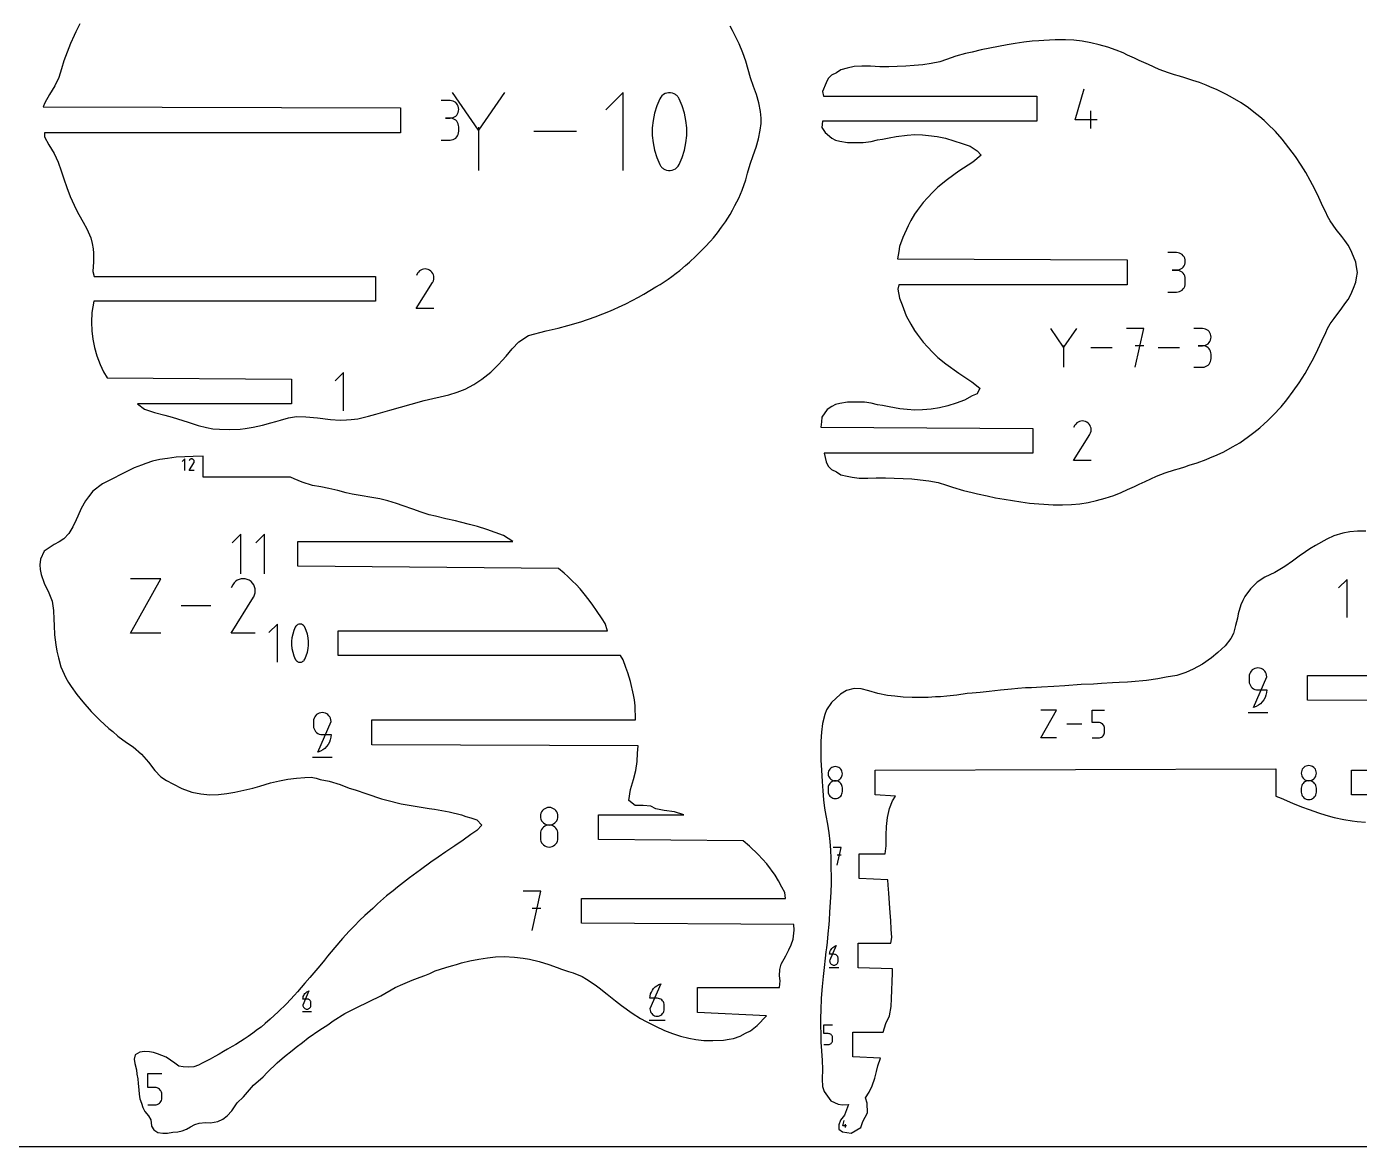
# Model space of a CAD drawing. Extents: x 0 to 590, y 0 to 890.
# Drawn here: x 300.4 to 462, y 0 to 135.8 of the extents above; entities that cross this region are included whole.
import ezdxf

# ---------------------------------------------------------------- set-up
doc = ezdxf.new("R2010")
doc.units = 0
doc.header["$MEASUREMENT"] = 0
for name, color, linetype in [('annotation', 7, 'Continuous'), ('boundary', 7, 'Continuous'), ('frame', 7, 'Continuous')]:
    doc.layers.add(name, color=color, linetype=linetype)

msp = doc.modelspace()

# ---------------------------------------------------------------- linework, layer by layer
at = {"layer": 'annotation', "color": 1}
for p, q in [((429.420208, 123.408028), (429.420208, 125.539823)), ((355.216688, 123.567515), (355.216688, 118.308392)), ((367.08068, 123.033839), (361.913417, 123.033839)), ((426.135277, 97.082089), (426.135277, 94.473792)), ((435.860543, 97.073712), (434.818576, 97.073712)), ((432.019301, 96.817409), (429.456564, 96.817409)), ((440.18147, 96.817409), (437.618732, 96.817409)), ((322.749069, 65.528077), (319.146913, 65.528077)), ((448.500111, 52.605971), (450.900111, 52.605971)), ((428.349047, 51.201218), (426.514323, 51.201218)), ((335.063025, 47.193355), (337.463025, 47.193355)), ((399.164437, 35.287659), (398.688125, 35.287659)), ((362.772128, 28.820366), (361.705026, 28.820366)), ((397.70238, 21.674803), (398.884744, 21.674803)), ((333.855809, 16.367293), (334.954088, 16.367293)), ((375.884595, 15.294996), (377.840712, 15.294996)), ((399.69151, 2.299245), (399.69151, 2.670565))]:
    msp.add_line(p, q, dxfattribs=at)
for points in [[(358.368369, 127.759286), (355.216688, 123.200668), (352.064414, 127.759286)], [(372.724874, 118.308688), (372.724874, 127.75899), (370.623951, 125.657474)], [(430.219104, 124.475129), (427.553909, 124.475129), (428.618302, 128.208028)], [(350.68206, 122.001235), (351.747958, 122.001235), (351.747958, 122.001235), (351.939662, 122.018432), (352.120049, 122.067996), (352.286118, 122.146882), (352.43487, 122.252051), (352.563304, 122.380458), (352.66842, 122.529061), (352.747217, 122.694819), (352.796696, 122.874689), (352.813855, 123.065628), (352.813855, 123.599329), (352.813855, 123.599329), (352.796696, 123.790189), (352.747217, 123.970016), (352.66842, 124.135762), (352.563304, 124.284375), (352.43487, 124.412807), (352.286118, 124.518007), (352.120049, 124.596926), (351.939662, 124.646514), (351.747958, 124.663721), (351.214257, 124.663721), (351.747958, 124.663721), (351.747958, 124.663721), (351.939662, 124.680932), (352.120049, 124.730549), (352.286118, 124.809547), (352.43487, 124.9149), (352.563304, 125.043583), (352.66842, 125.192573), (352.747217, 125.358843), (352.796696, 125.539368), (352.813855, 125.731124), (352.813855, 125.731124), (352.796696, 125.921983), (352.747217, 126.101811), (352.66842, 126.267556), (352.563304, 126.41617), (352.43487, 126.544602), (352.286118, 126.649802), (352.120049, 126.728721), (351.939662, 126.778309), (351.747958, 126.795516), (350.68206, 126.795516)], [(438.759783, 103.57175), (439.825681, 103.57175), (439.825681, 103.57175), (440.017385, 103.588948), (440.197772, 103.638511), (440.363842, 103.717398), (440.512593, 103.822566), (440.641027, 103.950973), (440.746143, 104.099576), (440.82494, 104.265334), (440.874419, 104.445204), (440.891578, 104.636143), (440.891578, 105.169844), (440.891578, 105.169844), (440.874419, 105.360704), (440.82494, 105.540531), (440.746143, 105.706277), (440.641027, 105.85489), (440.512593, 105.983322), (440.363842, 106.088522), (440.197772, 106.167441), (440.017385, 106.217029), (439.825681, 106.234236), (439.29198, 106.234236), (439.825681, 106.234236), (439.825681, 106.234236), (440.017385, 106.251447), (440.197772, 106.301064), (440.363842, 106.380062), (440.512593, 106.485415), (440.641027, 106.614099), (440.746143, 106.763088), (440.82494, 106.929358), (440.874419, 107.109883), (440.891578, 107.301639), (440.891578, 107.301639), (440.874419, 107.492499), (440.82494, 107.672326), (440.746143, 107.838071), (440.641027, 107.986685), (440.512593, 108.115117), (440.363842, 108.220317), (440.197772, 108.299236), (440.017385, 108.348824), (439.825681, 108.366031), (438.759783, 108.366031)], [(349.797489, 101.582376), (347.665694, 101.582376), (349.635542, 104.753578), (349.635542, 104.753578), (349.637897, 104.756492), (349.640155, 104.759431), (349.642332, 104.762419), (349.644441, 104.765482), (349.646499, 104.768644), (349.648519, 104.771929), (349.650517, 104.775363), (349.652508, 104.778971), (349.654506, 104.782777), (349.654506, 104.782777), (349.735841, 104.957409), (349.783355, 105.138431), (349.798213, 105.321751), (349.78158, 105.503281), (349.73462, 105.678929), (349.658497, 105.844605), (349.554376, 105.996219), (349.423422, 106.12968), (349.266798, 106.240898), (349.266798, 106.240898), (349.09168, 106.321077), (348.910381, 106.367859), (348.726953, 106.382297), (348.545451, 106.365445), (348.369927, 106.318355), (348.204434, 106.24208), (348.053026, 106.137673), (347.919756, 106.006187), (347.808676, 105.848674), (347.668704, 105.580168)], [(427.698374, 99.161025), (426.135277, 96.900149), (424.571886, 99.161025)], [(434.818576, 94.473939), (435.860543, 99.160878), (433.776316, 99.160878)], [(441.938631, 94.474086), (442.979422, 94.474086), (442.979422, 94.474086), (443.166611, 94.490878), (443.342749, 94.539274), (443.504907, 94.616303), (443.650155, 94.718994), (443.775564, 94.844376), (443.878203, 94.98948), (443.955145, 95.151333), (444.003458, 95.326966), (444.020213, 95.513408), (444.020213, 96.034538), (444.020213, 96.034538), (444.003458, 96.220902), (443.955145, 96.396494), (443.878203, 96.558335), (443.775564, 96.703448), (443.650155, 96.828855), (443.504907, 96.931577), (443.342749, 97.008637), (443.166611, 97.057057), (442.979422, 97.073859), (442.458292, 97.073859), (442.979422, 97.073859), (442.979422, 97.073859), (443.166611, 97.090665), (443.342749, 97.139113), (443.504907, 97.21625), (443.650155, 97.319121), (443.775564, 97.444774), (443.878203, 97.590254), (443.955145, 97.752607), (444.003458, 97.92888), (444.020213, 98.116119), (444.020213, 98.116119), (444.003458, 98.302484), (443.955145, 98.478075), (443.878203, 98.639917), (443.775564, 98.78503), (443.650155, 98.910436), (443.504907, 99.013159), (443.342749, 99.090219), (443.166611, 99.138639), (442.979422, 99.155441), (441.938631, 99.155441)], [(338.835165, 89.195947), (338.835165, 93.82372), (337.806352, 92.794617)], [(429.478553, 83.152891), (427.346758, 83.152891), (429.316606, 86.324093), (429.316606, 86.324093), (429.318961, 86.327007), (429.321219, 86.329946), (429.323396, 86.332934), (429.325505, 86.335997), (429.327563, 86.339159), (429.329583, 86.342444), (429.331581, 86.345878), (429.333572, 86.349486), (429.33557, 86.353292), (429.33557, 86.353292), (429.416905, 86.527924), (429.464419, 86.708946), (429.479277, 86.892267), (429.462644, 87.073796), (429.415684, 87.249444), (429.339561, 87.41512), (429.23544, 87.566734), (429.104486, 87.700195), (428.947862, 87.811413), (428.947862, 87.811413), (428.772744, 87.891592), (428.591445, 87.938374), (428.408017, 87.952813), (428.226515, 87.93596), (428.050991, 87.88887), (427.885498, 87.812595), (427.73409, 87.708188), (427.60082, 87.576702), (427.48974, 87.419189), (427.349768, 87.150683)], [(319.584817, 81.947394), (319.584817, 83.345744), (319.273946, 83.034785)], [(320.730301, 81.947383), (320.10926, 81.947383), (320.683122, 82.871227), (320.683122, 82.871227), (320.683808, 82.872076), (320.684466, 82.872932), (320.6851, 82.873802), (320.685715, 82.874695), (320.686314, 82.875616), (320.686903, 82.876573), (320.687485, 82.877573), (320.688065, 82.878624), (320.688647, 82.879733), (320.688647, 82.879733), (320.712341, 82.930607), (320.726183, 82.983343), (320.730512, 83.036749), (320.725666, 83.089632), (320.711986, 83.140803), (320.68981, 83.189068), (320.659477, 83.233236), (320.621327, 83.272117), (320.575698, 83.304517), (320.575698, 83.304517), (320.524683, 83.327875), (320.471866, 83.341504), (320.41843, 83.34571), (320.365554, 83.340801), (320.31442, 83.327082), (320.266208, 83.304861), (320.222099, 83.274445), (320.183274, 83.23614), (320.150914, 83.190253), (320.110137, 83.112031)], [(326.393479, 69.428831), (326.393479, 74.228831), (325.326378, 73.161429)], [(329.260581, 69.428831), (329.260581, 74.228831), (328.193479, 73.161429)], [(316.675828, 62.234123), (313.017899, 62.234123), (316.675828, 68.822031), (313.017899, 68.822031)], [(328.145259, 62.234069), (325.219412, 62.234069), (327.922991, 66.586484), (327.922991, 66.586484), (327.926223, 66.590484), (327.929322, 66.594517), (327.932309, 66.598618), (327.935205, 66.602822), (327.938029, 66.607161), (327.940802, 66.611671), (327.943544, 66.616384), (327.946276, 66.621335), (327.949019, 66.626559), (327.949019, 66.626559), (328.060649, 66.866238), (328.125861, 67.114687), (328.146254, 67.366291), (328.123425, 67.615437), (328.058974, 67.856511), (327.954497, 68.083898), (327.811593, 68.291985), (327.63186, 68.475158), (327.416896, 68.627802), (327.416896, 68.627802), (327.17655, 68.737846), (326.927721, 68.802054), (326.67597, 68.82187), (326.426862, 68.798741), (326.185958, 68.73411), (325.958823, 68.629424), (325.751018, 68.486128), (325.568107, 68.305665), (325.415653, 68.089483), (325.223543, 67.720963)], [(460.495221, 64.114849), (460.495221, 68.732569), (459.468642, 67.705701)], [(330.815899, 58.702233), (330.815899, 63.319953), (329.789321, 62.293085)], [(425.255699, 49.523473), (423.392567, 49.523473), (425.255699, 52.878962), (423.392567, 52.878962)], [(429.607039, 49.523473), (430.352166, 49.523473), (430.352166, 49.523473), (430.485901, 49.535498), (430.611856, 49.570163), (430.727905, 49.625359), (430.831926, 49.698974), (430.921796, 49.788897), (430.99539, 49.893016), (431.050587, 50.009221), (431.085262, 50.1354), (431.097292, 50.269441), (431.097292, 50.640637), (431.097292, 50.640637), (431.085269, 50.774613), (431.050611, 50.900618), (430.995437, 51.016571), (430.921865, 51.120391), (430.832013, 51.21), (430.727998, 51.283316), (430.611941, 51.33826), (430.485957, 51.372752), (430.352166, 51.384711), (429.607039, 51.384711), (429.607039, 52.878962), (431.097292, 52.878962)], [(398.688125, 34.099229), (399.164437, 36.241762), (398.211678, 36.241762)], [(361.705026, 26.15788), (362.772128, 30.95788), (360.637624, 30.95788)], [(397.084989, 12.350869), (397.610898, 12.350869), (397.610898, 12.350869), (397.705289, 12.359356), (397.794187, 12.383823), (397.876094, 12.422781), (397.949512, 12.474738), (398.012942, 12.538205), (398.064885, 12.611693), (398.103843, 12.69371), (398.128317, 12.782766), (398.136808, 12.877373), (398.136808, 13.139362), (398.136808, 13.139362), (398.128322, 13.233923), (398.10386, 13.322857), (398.064918, 13.404696), (398.012991, 13.477973), (397.949574, 13.541218), (397.87616, 13.592965), (397.794247, 13.631744), (397.705328, 13.656088), (397.610898, 13.664529), (397.084989, 13.664529), (397.084989, 14.71917), (398.136808, 14.71917)], [(315.123517, 5.019495), (315.968644, 5.019495), (315.968644, 5.019495), (316.120328, 5.033133), (316.263186, 5.072451), (316.39481, 5.135055), (316.512791, 5.21855), (316.614722, 5.320541), (316.698194, 5.438633), (316.760798, 5.570433), (316.800127, 5.713546), (316.813771, 5.865577), (316.813771, 6.286589), (316.813771, 6.286589), (316.800134, 6.438547), (316.760825, 6.581462), (316.698247, 6.712976), (316.6148, 6.83073), (316.512889, 6.932365), (316.394916, 7.01552), (316.263282, 7.077838), (316.120391, 7.116959), (315.968644, 7.130523), (315.123517, 7.130523), (315.123517, 8.825313), (316.813771, 8.825313)], [(399.830663, 2.485115), (399.366435, 2.485115), (399.551832, 3.135318)]]:
    msp.add_lwpolyline(points, dxfattribs=at)
for points in [[(378.006048, 118.351235), (378.231304, 118.310443), (378.457086, 118.309303), (378.678303, 118.34615), (378.889863, 118.419322), (379.086672, 118.527154), (379.263638, 118.667985), (379.41567, 118.84015), (379.537674, 119.041986), (379.537674, 119.041986), (379.901689, 119.894053), (380.1747, 120.770782), (380.356708, 121.665183), (380.447712, 122.570265), (380.447712, 123.479041), (380.356708, 124.384519), (380.1747, 125.27971), (379.901689, 126.157624), (379.537674, 127.011271), (379.537674, 127.011271), (379.491382, 127.097422), (379.4389, 127.179788), (379.380623, 127.257964), (379.316947, 127.331546), (379.248266, 127.400127), (379.174976, 127.463305), (379.097471, 127.520672), (379.016147, 127.571826), (378.931399, 127.61636), (378.931399, 127.61636), (378.710018, 127.700246), (378.483443, 127.742432), (378.256707, 127.744591), (378.034843, 127.708397), (377.822886, 127.635522), (377.62587, 127.527639), (377.448828, 127.386423), (377.296794, 127.213544), (377.174802, 127.010678), (377.174802, 127.010678), (376.812543, 126.158787), (376.540849, 125.28219), (376.359719, 124.387877), (376.269154, 123.482838), (376.269154, 122.574063), (376.359719, 121.668541), (376.540849, 120.773262), (376.812543, 119.895217), (377.174802, 119.041394), (377.174802, 119.041394), (377.220926, 118.955414), (377.27302, 118.873458), (377.330865, 118.795776), (377.394241, 118.722615), (377.46293, 118.654224), (377.53671, 118.590853), (377.615363, 118.532749), (377.69867, 118.480162), (377.786411, 118.433341), (377.786411, 118.433341)], [(333.39645, 58.723023), (333.506517, 58.703091), (333.616842, 58.702534), (333.724935, 58.720538), (333.82831, 58.756292), (333.924477, 58.808983), (334.010949, 58.877797), (334.085236, 58.961923), (334.144851, 59.060546), (334.144851, 59.060546), (334.322721, 59.476894), (334.456123, 59.905291), (334.545058, 60.342324), (334.589525, 60.784576), (334.589525, 61.228633), (334.545058, 61.671079), (334.456123, 62.108498), (334.322721, 62.537474), (334.144851, 62.954594), (334.144851, 62.954594), (334.122231, 62.99669), (334.096587, 63.036937), (334.068111, 63.075136), (334.036997, 63.11109), (334.003437, 63.144601), (333.967625, 63.175472), (333.929754, 63.203504), (333.890017, 63.228499), (333.848606, 63.25026), (333.848606, 63.25026), (333.740432, 63.291249), (333.62972, 63.311862), (333.51893, 63.312917), (333.41052, 63.295232), (333.306951, 63.259623), (333.210683, 63.206908), (333.124174, 63.137905), (333.049886, 63.053431), (332.990277, 62.954304), (332.990277, 62.954304), (332.813265, 62.538043), (332.680507, 62.109709), (332.592001, 61.67272), (332.547748, 61.230489), (332.547748, 60.786432), (332.592001, 60.343965), (332.680507, 59.906503), (332.813265, 59.477462), (332.990277, 59.060257), (332.990277, 59.060257), (333.012814, 59.018244), (333.038269, 58.978198), (333.066534, 58.94024), (333.097502, 58.904491), (333.131065, 58.871073), (333.167116, 58.840108), (333.205549, 58.811717), (333.246255, 58.786021), (333.289128, 58.763143), (333.289128, 58.763143)], [(450.765105, 56.938569), (450.765105, 56.938569), (450.747946, 57.130325), (450.698467, 57.31085), (450.61967, 57.47712), (450.514554, 57.626109), (450.386121, 57.754793), (450.237369, 57.860146), (450.071299, 57.939143), (449.890912, 57.98876), (449.699208, 58.005971), (449.699208, 58.005971), (449.5079, 57.98876), (449.327724, 57.939143), (449.161716, 57.860146), (449.012915, 57.754793), (448.884357, 57.626109), (448.77908, 57.47712), (448.700122, 57.31085), (448.65052, 57.130325), (448.633311, 56.938569), (448.633311, 56.404868), (448.633311, 56.404868), (448.65052, 56.213122), (448.700122, 56.032624), (448.77908, 55.866395), (448.884357, 55.717453), (449.012915, 55.588819), (449.161716, 55.483514), (449.327724, 55.404556), (449.5079, 55.354967), (449.699208, 55.337766), (450.765105, 55.337766), (450.741506, 55.014135), (450.672635, 54.703067), (450.561385, 54.408474), (450.410645, 54.134269), (450.223308, 53.884363), (450.002264, 53.662668), (449.750405, 53.473097), (449.470623, 53.31956), (449.165808, 53.205971), (449.165808, 53.205971)], [(337.32802, 51.525953), (337.32802, 51.525953), (337.31086, 51.717709), (337.261382, 51.898234), (337.182585, 52.064504), (337.077469, 52.213493), (336.949035, 52.342177), (336.800283, 52.44753), (336.634214, 52.526527), (336.453827, 52.576144), (336.262122, 52.593355), (336.262122, 52.593355), (336.070815, 52.576144), (335.890638, 52.526527), (335.724631, 52.44753), (335.575829, 52.342177), (335.447271, 52.213493), (335.341995, 52.064504), (335.263037, 51.898234), (335.213434, 51.717709), (335.196225, 51.525953), (335.196225, 50.992252), (335.196225, 50.992252), (335.213434, 50.800506), (335.263037, 50.620009), (335.341995, 50.453779), (335.447271, 50.304837), (335.575829, 50.176203), (335.724631, 50.070898), (335.890638, 49.99194), (336.070815, 49.942351), (336.262122, 49.92515), (337.32802, 49.92515), (337.30442, 49.601519), (337.23555, 49.290451), (337.124299, 48.995858), (336.973559, 48.721653), (336.786222, 48.471747), (336.565179, 48.250052), (336.31332, 48.060481), (336.033537, 47.906945), (335.728722, 47.793355), (335.728722, 47.793355)], [(399.299551, 45.330729), (399.259601, 45.475633), (399.196003, 45.60919), (399.111198, 45.728942), (399.007627, 45.832431), (398.887731, 45.917201), (398.753953, 45.980794), (398.608734, 46.020751), (398.454515, 46.034617), (398.454515, 46.034617), (398.300297, 46.020751), (398.155078, 45.980794), (398.0213, 45.917201), (397.901404, 45.832431), (397.797833, 45.728942), (397.713028, 45.60919), (397.64943, 45.475633), (397.60948, 45.330729), (397.595621, 45.176935), (397.595621, 45.176935), (397.609488, 45.022419), (397.649458, 44.876953), (397.713082, 44.742974), (397.797913, 44.622919), (397.901504, 44.519226), (398.021408, 44.434334), (398.155176, 44.370678), (398.300361, 44.330697), (398.454515, 44.316828), (398.454515, 44.316828), (398.60867, 44.330697), (398.753855, 44.370678), (398.887623, 44.434334), (399.007527, 44.519226), (399.111118, 44.622919), (399.195949, 44.742974), (399.259573, 44.876953), (399.299543, 45.022419), (399.31341, 45.176935), (399.31341, 45.176935)], [(456.766365, 45.414896), (456.723672, 45.569753), (456.655705, 45.712484), (456.565074, 45.840462), (456.454389, 45.951061), (456.326258, 46.041654), (456.18329, 46.109614), (456.028096, 46.152317), (455.863284, 46.167135), (455.863284, 46.167135), (455.698471, 46.152317), (455.543277, 46.109614), (455.40031, 46.041654), (455.272179, 45.951061), (455.161493, 45.840462), (455.070862, 45.712484), (455.002895, 45.569753), (454.960202, 45.414896), (454.945391, 45.250538), (454.945391, 45.250538), (454.96021, 45.085408), (455.002925, 44.929949), (455.07092, 44.786767), (455.161578, 44.658465), (455.272285, 44.54765), (455.400425, 44.456926), (455.543382, 44.388897), (455.69854, 44.34617), (455.863284, 44.331349), (455.863284, 44.331349), (456.028027, 44.34617), (456.183186, 44.388897), (456.326142, 44.456926), (456.454282, 44.54765), (456.564989, 44.658465), (456.655648, 44.786767), (456.723642, 44.929949), (456.766357, 45.085408), (456.781177, 45.250538), (456.781177, 45.250538)], [(397.609488, 42.874661), (397.649458, 42.729417), (397.713082, 42.595761), (397.797913, 42.476089), (397.901504, 42.372799), (398.021408, 42.288288), (398.155176, 42.224955), (398.300361, 42.185197), (398.454515, 42.171412), (398.454515, 42.171412), (398.60867, 42.185197), (398.753855, 42.224955), (398.887623, 42.288288), (399.007527, 42.372799), (399.111118, 42.476089), (399.195949, 42.595761), (399.259573, 42.729417), (399.299543, 42.874661), (399.31341, 43.029093), (399.31341, 43.456964), (399.31341, 43.456964), (399.299551, 43.611471), (399.259601, 43.756915), (399.196003, 43.890862), (399.111198, 44.010879), (399.007627, 44.114531), (398.887731, 44.199386), (398.753953, 44.263009), (398.608734, 44.302968), (398.454515, 44.316828), (398.454515, 44.316828), (398.300297, 44.30296), (398.155078, 44.262981), (398.0213, 44.199332), (397.901404, 44.114451), (397.797833, 44.010779), (397.713028, 43.890754), (397.64943, 43.756817), (397.60948, 43.611407), (397.595621, 43.456964), (397.595621, 43.029093), (397.595621, 43.029093)], [(454.96021, 42.790117), (455.002925, 42.634896), (455.07092, 42.492059), (455.161578, 42.364166), (455.272285, 42.253781), (455.400425, 42.163466), (455.543382, 42.095782), (455.69854, 42.053293), (455.863284, 42.038561), (455.863284, 42.038561), (456.028027, 42.053293), (456.183186, 42.095782), (456.326142, 42.163466), (456.454282, 42.253781), (456.564989, 42.364166), (456.655648, 42.492059), (456.723642, 42.634896), (456.766357, 42.790117), (456.781177, 42.955157), (456.781177, 43.412419), (456.781177, 43.412419), (456.766365, 43.57754), (456.723672, 43.732974), (456.655705, 43.876123), (456.565074, 44.004383), (456.454389, 44.115155), (456.326258, 44.205839), (456.18329, 44.273833), (456.028096, 44.316536), (455.863284, 44.331349), (455.863284, 44.331349), (455.698471, 44.316528), (455.543277, 44.273803), (455.40031, 44.205781), (455.272179, 44.11507), (455.161493, 44.004276), (455.070862, 43.876007), (455.002895, 43.73287), (454.960202, 43.577471), (454.945391, 43.412419), (454.945391, 42.955157), (454.945391, 42.955157)], [(364.815307, 40.213421), (364.76573, 40.393249), (364.686804, 40.558994), (364.581559, 40.707608), (364.453026, 40.83604), (364.304235, 40.94124), (364.138215, 41.020159), (363.957996, 41.069747), (363.766609, 41.086954), (363.766609, 41.086954), (363.575222, 41.069747), (363.395004, 41.020159), (363.228984, 40.94124), (363.080192, 40.83604), (362.951659, 40.707608), (362.846415, 40.558994), (362.767489, 40.393249), (362.717911, 40.213421), (362.700712, 40.022562), (362.700712, 40.022562), (362.717921, 39.830806), (362.767523, 39.650281), (362.846482, 39.484011), (362.951758, 39.335021), (363.080316, 39.206338), (363.229117, 39.100985), (363.395125, 39.021987), (363.575301, 38.97237), (363.766609, 38.955159), (363.766609, 38.955159), (363.957917, 38.97237), (364.138093, 39.021987), (364.304101, 39.100985), (364.452902, 39.206338), (364.58146, 39.335021), (364.686737, 39.484011), (364.765695, 39.650281), (364.815297, 39.830806), (364.832507, 40.022562), (364.832507, 40.022562)], [(362.717921, 37.165413), (362.767523, 36.985164), (362.846482, 36.819295), (362.951758, 36.670781), (363.080316, 36.542597), (363.229117, 36.437718), (363.395125, 36.359121), (363.575301, 36.309781), (363.766609, 36.292673), (363.766609, 36.292673), (363.957917, 36.309781), (364.138093, 36.359121), (364.304101, 36.437718), (364.452902, 36.542597), (364.58146, 36.670781), (364.686737, 36.819295), (364.765695, 36.985164), (364.815297, 37.165413), (364.832507, 37.357066), (364.832507, 37.888058), (364.832507, 37.888058), (364.815307, 38.079803), (364.76573, 38.260301), (364.686804, 38.426531), (364.581559, 38.575472), (364.453026, 38.704106), (364.304235, 38.809412), (364.138215, 38.888369), (363.957996, 38.937958), (363.766609, 38.955159), (363.766609, 38.955159), (363.575222, 38.937948), (363.395004, 38.888334), (363.228984, 38.809345), (363.080192, 38.704007), (362.951659, 38.575349), (362.846415, 38.426397), (362.767489, 38.260179), (362.717911, 38.079724), (362.700712, 37.888058), (362.700712, 37.357066), (362.700712, 37.357066)], [(397.768149, 22.496103), (397.768149, 22.496103), (397.776627, 22.401639), (397.801064, 22.312717), (397.839963, 22.230823), (397.891827, 22.157447), (397.955162, 22.094075), (398.028469, 22.042196), (398.110253, 22.003298), (398.199017, 21.978868), (398.293265, 21.970394), (398.293265, 21.970394), (398.387708, 21.978868), (398.476576, 22.003298), (398.558391, 22.042196), (398.631674, 22.094075), (398.694947, 22.157447), (398.746732, 22.230823), (398.785552, 22.312717), (398.809928, 22.401639), (398.818381, 22.496103), (398.818381, 22.757697), (398.818381, 22.757697), (398.809928, 22.852115), (398.785552, 22.940915), (398.746732, 23.022631), (398.694947, 23.095797), (398.631674, 23.158947), (398.558391, 23.210615), (398.476576, 23.249336), (398.387708, 23.273644), (398.293265, 23.282072), (397.768149, 23.282072), (397.779776, 23.441909), (397.813714, 23.59548), (397.868545, 23.740883), (397.942853, 23.876213), (398.035219, 23.999565), (398.144228, 24.109036), (398.268461, 24.202722), (398.406503, 24.278719), (398.556935, 24.335122), (398.556935, 24.335122)], [(375.993405, 16.653765), (375.993405, 16.653765), (376.007431, 16.497483), (376.04786, 16.350369), (376.112214, 16.214883), (376.19802, 16.093489), (376.302801, 15.988646), (376.424081, 15.902817), (376.559385, 15.838463), (376.706238, 15.798045), (376.862163, 15.784025), (376.862163, 15.784025), (377.018411, 15.798045), (377.165435, 15.838463), (377.30079, 15.902817), (377.42203, 15.988646), (377.52671, 16.093489), (377.612384, 16.214883), (377.676608, 16.350369), (377.716935, 16.497483), (377.730921, 16.653765), (377.730921, 17.086549), (377.730921, 17.086549), (377.716935, 17.242755), (377.676608, 17.389667), (377.612384, 17.524858), (377.52671, 17.645905), (377.42203, 17.750381), (377.30079, 17.835862), (377.165435, 17.899922), (377.018411, 17.940137), (376.862163, 17.954081), (375.993405, 17.954081), (376.012642, 18.218516), (376.068789, 18.472587), (376.159502, 18.713143), (376.282437, 18.937034), (376.435249, 19.14111), (376.615594, 19.32222), (376.821127, 19.477215), (377.049505, 19.602944), (377.298382, 19.696258), (377.298382, 19.696258)], [(333.916901, 17.130186), (333.916901, 17.130186), (333.924776, 17.04244), (333.947475, 16.959841), (333.983608, 16.883772), (334.031784, 16.815613), (334.090614, 16.756749), (334.158708, 16.708559), (334.234676, 16.672427), (334.317128, 16.649734), (334.404673, 16.641863), (334.404673, 16.641863), (334.4924, 16.649734), (334.574948, 16.672427), (334.650944, 16.708559), (334.719016, 16.756749), (334.777789, 16.815613), (334.825892, 16.883772), (334.861951, 16.959841), (334.884593, 17.04244), (334.892445, 17.130186), (334.892445, 17.373176), (334.892445, 17.373176), (334.884593, 17.46088), (334.861951, 17.543364), (334.825892, 17.619269), (334.777789, 17.687232), (334.719016, 17.745891), (334.650944, 17.793885), (334.574948, 17.829852), (334.4924, 17.852431), (334.404673, 17.86026), (333.916901, 17.86026), (333.927702, 18.00873), (333.959226, 18.15138), (334.010158, 18.286442), (334.079181, 18.412148), (334.164978, 18.526728), (334.266235, 18.628414), (334.381633, 18.715437), (334.509858, 18.786029), (334.649592, 18.838421), (334.649592, 18.838421)]]:
    msp.add_lwpolyline(points, close=True, dxfattribs=at)
at = {"layer": 'boundary', "color": 5}
for points in [[(306.888038, 136.078985), (306.400039, 135.146846), (306.165077, 134.672777), (305.739209, 133.733321), (305.319001, 132.67789), (304.950662, 131.602441), (304.648815, 130.62895), (304.313609, 129.608307), (303.825099, 128.562362), (303.19359, 127.515867), (302.64049, 126.523366), (302.445496, 126.051085), (345.74856, 125.901085), (345.74856, 122.901085), (302.595473, 122.901085), (302.599065, 122.382071), (303.126673, 121.439369), (303.744478, 120.386462), (304.254912, 119.331959), (304.611393, 118.291135), (304.916044, 117.312753), (305.276794, 116.245746), (305.69363, 115.182396), (306.165077, 114.129344), (306.400039, 113.655269), (306.743685, 112.985587), (307.269977, 112.043156), (307.723587, 111.240146), (308.207541, 110.141498), (308.37237, 109.478007), (308.479376, 108.828855), (308.519247, 108.302338), (308.51591, 107.248919), (308.456397, 106.078981), (308.603488, 105.482414), (342.732193, 105.482415), (342.732193, 102.482415), (308.55777, 102.482415), (308.330091, 101.105027), (308.294594, 99.932146), (308.331233, 98.89087), (308.444033, 97.872146), (308.638259, 96.856718), (308.920045, 95.848098), (309.320116, 94.78947), (309.746573, 93.904024), (310.201754, 93.159833), (332.536477, 93.009833), (332.536477, 90.009833), (313.857005, 90.009833), (314.723977, 89.387792), (315.320548, 89.156565), (315.922397, 88.983515), (317.162417, 88.6707), (318.052428, 88.421), (319.992035, 87.797465), (321.206473, 87.411898), (322.235962, 87.143674), (322.988201, 87.006578), (323.807665, 86.941533), (325.068268, 86.89432), (326.296556, 86.971498), (326.935118, 87.044425), (327.871394, 87.182194), (329.02872, 87.438041), (330.035753, 87.702193), (330.622623, 87.874758), (331.203733, 88.033989), (332.176597, 88.313645), (333.156597, 88.472857), (334.252217, 88.453614), (335.674016, 88.309044), (337.257181, 88.122138), (338.441175, 88.054833), (339.18292, 88.072139), (339.773975, 88.10942), (340.573798, 88.218981), (341.862888, 88.521574), (342.745407, 88.762765), (343.867663, 89.08232), (344.467875, 89.268068), (347.022203, 89.996112), (348.597918, 90.410907), (349.686481, 90.685197), (350.540373, 90.882024), (351.587667, 91.134857), (352.609591, 91.44522), (353.566896, 91.822547), (354.619709, 92.350122), (355.618519, 93.000166), (356.683103, 93.855941), (357.64357, 94.787365), (358.072394, 95.27079), (358.557077, 95.824218), (359.302476, 96.691779), (360.087017, 97.546223), (361.274471, 98.291564), (363.411615, 98.874828), (364.851956, 99.20614), (366.050217, 99.517101), (367.606184, 99.983977), (369.365058, 100.587823), (371.201117, 101.316639), (372.601062, 101.949345), (373.065128, 102.167377), (374.594472, 102.963002), (375.251349, 103.319064), (376.719922, 104.192407), (377.232728, 104.513427), (378.185879, 105.148739), (378.652085, 105.479504), (379.169259, 105.867308), (379.609277, 106.209342), (380.297576, 106.779579), (380.770555, 107.183119), (381.551493, 107.913131), (382.162749, 108.536562), (382.697656, 109.066081), (383.312019, 109.745914), (383.697142, 110.163853), (384.167392, 110.745169), (384.679516, 111.433319), (385.158852, 112.110583), (385.697042, 112.994382), (385.981297, 113.501534), (386.295817, 114.064343), (386.743702, 114.974476), (387.154857, 115.941864), (387.598414, 117.197433), (387.826943, 117.99643), (388.133222, 119.07924), (388.495781, 120.135162), (388.871357, 121.145741), (389.167313, 122.16833), (389.369818, 123.203428), (389.468949, 124.01314), (389.476384, 124.680161), (389.38683, 125.471012), (389.195685, 126.508322), (388.911207, 127.525024), (388.554583, 128.501363), (388.196885, 129.535507), (387.896916, 130.561607), (387.611874, 131.555552), (387.26494, 132.581985), (386.812636, 133.684477), (386.296071, 134.737296), (385.98149, 135.300222), (385.697053, 135.807729)], [(462.772782, 74.58897), (461.751099, 74.600177), (460.830069, 74.514452), (459.989621, 74.349496), (458.903632, 74.00144), (458.029297, 73.619687), (456.658293, 72.855975), (455.996076, 72.437366), (455.455582, 72.075277), (454.708941, 71.554096), (453.904026, 70.965602), (452.95504, 70.316232), (451.72515, 69.586744), (450.536092, 69.003058), (449.602584, 68.412796), (448.792413, 67.608643), (448.123839, 66.657658), (447.845578, 66.16431), (447.62471, 65.657455), (447.292148, 64.563613), (447.214494, 64.058384), (446.981849, 63.145675), (446.734921, 62.179365), (446.402509, 61.593665), (445.705243, 60.698305), (444.83414, 59.868143), (444.057047, 59.219486), (442.979512, 58.463257), (441.834607, 57.848043), (440.968598, 57.459816), (439.872196, 57.071386), (438.590321, 56.867068), (437.549517, 56.680218), (436.190422, 56.494042), (434.378253, 56.318947), (433.869271, 56.291483), (432.882344, 56.231093), (432.067834, 56.180554), (430.748992, 56.125425), (429.769431, 56.045581), (428.273604, 55.979983), (426.292655, 55.82475), (424.962779, 55.753195), (423.440115, 55.685693), (422.237597, 55.609552), (421.535133, 55.581606), (420.60464, 55.500292), (419.837456, 55.444007), (418.482464, 55.30026), (417.105482, 55.163898), (416.025076, 55.039024), (415.066384, 54.952626), (414.45841, 54.893577), (413.204751, 54.709447), (411.987251, 54.564349), (411.201932, 54.520892), (410.615864, 54.501759), (409.728697, 54.418925), (408.42202, 54.417677), (407.794219, 54.406484), (406.688761, 54.457268), (405.68733, 54.57103), (404.772598, 54.655372), (403.616759, 54.895367), (402.507756, 55.238227), (401.579371, 55.481759), (400.749735, 55.497712), (399.827925, 55.255877), (399.084128, 54.826725), (397.985942, 53.817), (397.382395, 52.914068), (397.18492, 52.369294), (396.90945, 51.257097), (396.778558, 50.217826), (396.722392, 49.145439), (396.704883, 47.99285), (396.719503, 46.837465), (396.770193, 45.612471), (396.867027, 44.223264), (396.951441, 43.089712), (397.037447, 42.031377), (397.145148, 41.013773), (397.297885, 40.116559), (397.494001, 39.047385), (397.674511, 38.023979), (397.789922, 36.972367), (397.869819, 35.930147), (397.923643, 34.935612), (397.930054, 33.614403), (397.950248, 32.884785), (397.938158, 31.891058), (397.905242, 30.832035), (397.842496, 29.590454), (397.764542, 28.378274), (397.697625, 27.419931), (397.660125, 26.887744), (397.560944, 25.771194), (397.461268, 24.745145), (397.383961, 24.08085), (397.323959, 23.567164), (397.229775, 22.802566), (397.097784, 21.690049), (396.968553, 20.585867), (396.849006, 19.37208), (396.759366, 17.961454), (396.686259, 16.50848), (396.666126, 15.569734), (396.680959, 14.667781), (396.695061, 13.607981), (396.723421, 12.613692), (396.797308, 11.581053), (396.858499, 10.421589), (396.886709, 9.33858), (396.860151, 8.158477), (396.923992, 7.243523), (397.12418, 6.638506), (397.898236, 5.528785), (398.807178, 5.096965), (399.346961, 5.041706), (400.052965, 5.076875), (399.581139, 3.769018), (399.083199, 3.155031), (398.904286, 2.597535), (398.869714, 2.078823), (399.325826, 1.762253), (400.379052, 1.5875), (401.573775, 2.282267), (401.781853, 3.017282), (402.356124, 4.047606), (402.340939, 5.22808), (402.105445, 5.874048), (402.576089, 6.554616), (402.909556, 7.33111), (403.233738, 8.281415), (403.433386, 9.081948), (403.612251, 9.764988), (403.928082, 10.68502), (400.571571, 10.83502), (400.571571, 13.83502), (404.272078, 13.83502), (404.584862, 14.881413), (405.036951, 15.819656), (405.216304, 16.95806), (405.27158, 17.92914), (405.329422, 18.934023), (405.36308, 19.969164), (405.394446, 20.990207), (405.403121, 21.502758), (401.249472, 21.652758), (401.249472, 24.652758), (405.178797, 24.652758), (405.306726, 25.320238), (405.236881, 26.346928), (405.17269, 27.369123), (405.117198, 28.319585), (405.034551, 29.465941), (404.934815, 30.691233), (404.875004, 31.662707), (404.837029, 32.320496), (401.366559, 32.470496), (401.366559, 35.470496), (404.504391, 35.470496), (404.640283, 36.423417), (404.64229, 37.715252), (404.683262, 38.773414), (404.785014, 39.887395), (405.03418, 40.975041), (405.399677, 41.899649), (405.752995, 42.45544), (403.289767, 42.60544), (403.289767, 45.60544), (451.852443, 45.75544), (451.852443, 42.45544), (452.502792, 42.199889), (453.906342, 41.605971), (454.968935, 41.15398), (455.922681, 40.825768), (457.032912, 40.430332), (457.910024, 40.133986), (458.954716, 39.87672), (460.126797, 39.633758), (461.117308, 39.472487), (461.736156, 39.401324), (462.736399, 39.317086)], [(487.841716, 53.93124), (455.700111, 54.105971), (455.700111, 57.105971), (489.149149, 57.105971)], [(480.183018, 42.60544), (461.030676, 42.60544), (461.030676, 45.60544), (482.363709, 45.60544)]]:
    msp.add_lwpolyline(points, dxfattribs=at)
for points in [[(397.602031, 129.488095), (397.355956, 128.939297), (396.895418, 127.89833), (397.007993, 127.308028), (422.887109, 127.308028), (422.887109, 124.308028), (396.916959, 124.308028), (396.841471, 123.515086), (397.240657, 122.903314), (398.05056, 122.252822), (398.502676, 121.98719), (398.996096, 121.861776), (399.923462, 121.710149), (400.568248, 121.73012), (401.823266, 121.703092), (402.795266, 121.840176), (403.565385, 122.037345), (404.171885, 122.101719), (404.970478, 122.293677), (405.849763, 122.42993), (407.165379, 122.610739), (408.10979, 122.671117), (409.046253, 122.631017), (409.752055, 122.556627), (410.808545, 122.432377), (411.813593, 122.224843), (412.821867, 121.912392), (413.827478, 121.609072), (414.801179, 121.264281), (415.651292, 120.693393), (416.129749, 120.187142), (415.127611, 119.344032), (413.430583, 118.219312), (412.069121, 117.24208), (410.908627, 116.284199), (410.298805, 115.698004), (409.628119, 114.997996), (409.117265, 114.441162), (408.396272, 113.473886), (408.08, 113.026474), (407.610415, 112.247303), (407.281863, 111.626822), (406.637757, 110.174619), (406.254704, 109.107088), (406.142231, 108.508252), (406.004775, 107.6216), (433.826283, 107.4716), (433.826283, 104.4716), (406.154774, 104.4716), (406.040945, 103.925021), (406.254704, 102.836074), (406.551362, 102.03132), (407.059266, 100.704819), (407.610415, 99.695868), (408.079953, 98.916774), (408.396113, 98.469515), (409.117266, 97.502015), (409.628124, 96.945181), (410.298805, 96.245168), (410.908626, 95.658962), (411.865986, 94.862295), (413.430583, 93.723851), (415.000788, 92.679959), (415.993354, 91.930818), (415.651675, 91.250016), (415.053084, 90.977568), (414.141569, 90.45159), (413.125865, 90.123631), (412.091201, 89.780535), (411.099659, 89.540549), (410.064388, 89.397318), (409.046253, 89.31215), (408.109791, 89.272058), (407.166311, 89.332302), (406.27685, 89.436083), (404.971768, 89.64925), (404.172518, 89.841313), (403.566101, 89.905682), (402.795266, 90.102999), (401.991657, 90.24705), (400.917546, 90.246958), (399.923462, 90.233018), (398.996096, 90.081399), (398.502676, 89.95598), (398.05056, 89.690349), (397.4684, 89.346469), (396.841471, 88.428085), (396.770944, 87.823436), (396.706366, 87.20293), (422.413257, 87.05293), (422.413257, 84.05293), (397.108215, 84.05293), (397.356413, 83.003088), (397.602063, 82.455047), (398.006931, 82.057635), (398.592962, 81.786097), (399.124635, 81.433216), (399.894068, 81.235249), (400.506554, 81.115243), (401.367499, 81.019677), (402.384692, 81.022673), (403.432952, 81.052451), (404.564049, 81.057213), (405.606574, 81.032801), (406.669594, 80.990717), (407.719506, 80.920825), (408.746363, 80.825793), (409.787022, 80.699337), (410.936479, 80.483001), (411.944609, 80.161381), (412.659619, 79.915559), (413.993625, 79.498968), (415.036411, 79.265626), (415.682686, 79.12536), (416.851159, 78.855378), (417.896842, 78.644515), (418.928896, 78.464369), (419.942575, 78.303446), (420.967974, 78.131813), (422.009907, 77.991959), (423.130359, 77.896639), (423.733278, 77.856814), (424.85837, 77.796672), (426.016893, 77.775177), (427.074555, 77.805306), (428.086739, 77.902269), (429.105989, 78.076884), (430.137902, 78.314809), (431.176142, 78.577459), (432.233808, 78.92291), (433.127652, 79.28761), (433.888582, 79.632358), (434.750617, 80.005975), (435.311285, 80.27758), (436.004864, 80.61111), (437.405398, 81.255015), (438.447201, 81.654967), (439.573639, 82.01123), (440.175726, 82.203695), (440.82128, 82.402583), (441.362732, 82.572574), (442.31361, 82.873598), (443.408132, 83.285687), (443.879226, 83.488896), (444.749773, 83.850064), (445.546356, 84.216678), (446.623985, 84.799682), (447.485137, 85.307356), (448.560162, 86.048741), (449.201969, 86.555), (449.909932, 87.104143), (450.459186, 87.584397), (450.850059, 87.949577), (451.544106, 88.632435), (452.492137, 89.657612), (453.201629, 90.518468), (453.98363, 91.54232), (454.707938, 92.574593), (455.416124, 93.688368), (455.91976, 94.577892), (456.452727, 95.59412), (456.946102, 96.615315), (457.427943, 97.655481), (457.914453, 98.684283), (458.139663, 99.144513), (458.469937, 99.711214), (458.931743, 100.379108), (459.871036, 101.619059), (460.214397, 102.133622), (460.622118, 102.682588), (460.956568, 103.286061), (461.301397, 104.05427), (461.546672, 104.758675), (461.645267, 105.299271), (461.753409, 105.946615), (461.645267, 106.643979), (461.546678, 107.184469), (461.301396, 107.888899), (460.956568, 108.657106), (460.622118, 109.260583), (460.214727, 109.809078), (459.870692, 110.32461), (459.196625, 111.163669), (458.469935, 112.231947), (458.139663, 112.798642), (457.91445, 113.258878), (457.565835, 113.957166), (457.071491, 115.031761), (456.593229, 116.047578), (456.046789, 117.116724), (455.516068, 118.081215), (454.948938, 118.977773), (454.245814, 120.03032), (453.461733, 121.081731), (452.620236, 122.132308), (451.813219, 123.023929), (450.85006, 123.993577), (450.45918, 124.358761), (449.909932, 124.839022), (449.201972, 125.388158), (448.560158, 125.894426), (447.65531, 126.527369), (446.623985, 127.143465), (445.880002, 127.547908), (444.749773, 128.093093), (443.879237, 128.45426), (443.408124, 128.657478), (442.599768, 128.969255), (441.788563, 129.242466), (440.821279, 129.540578), (440.175729, 129.739469), (439.573635, 129.931933), (438.866174, 130.156493), (437.738256, 130.558693), (436.439424, 131.148984), (435.311274, 131.665591), (434.750671, 131.937171), (433.888807, 132.310703), (433.351482, 132.563902), (432.508828, 132.918372), (431.4849, 133.27631), (430.431019, 133.558105), (429.418029, 133.796605), (428.399708, 133.993717), (427.39184, 134.11258), (426.353979, 134.160094), (425.09399, 134.152027), (423.73328, 134.086345), (423.130355, 134.046518), (422.336553, 133.989622), (421.300132, 133.865548), (420.280668, 133.697126), (419.281954, 133.532), (418.230387, 133.354615), (417.195536, 133.158111), (416.131922, 132.928198), (415.03641, 132.677537), (414.225577, 132.503534), (413.088383, 132.183118), (411.94461, 131.781789), (411.127022, 131.510549), (410.069653, 131.272888), (409.059158, 131.137005), (408.037198, 131.033953), (407.005517, 130.957318), (405.968736, 130.909832), (404.935581, 130.886576), (403.86844, 130.896444), (402.734751, 130.946999), (401.690439, 130.959868), (400.761458, 130.909842), (399.894067, 130.707911), (399.124952, 130.510053), (398.592609, 130.156812), (398.006416, 129.885059)], [(315.838054, 1.997281), (316.341499, 1.692665), (316.951389, 1.5875), (317.518135, 1.616488), (318.144842, 1.705408), (318.769433, 1.778113), (319.286463, 1.897449), (319.797885, 2.086024), (320.302478, 2.367109), (320.831465, 2.650353), (321.336309, 2.823348), (322.105712, 2.875847), (322.710099, 2.864537), (323.617268, 3.028549), (324.191688, 3.304896), (324.724927, 3.700958), (325.288506, 4.289074), (325.612066, 4.781403), (325.942869, 5.272404), (326.728798, 6.023298), (327.938414, 7.419747), (329.100235, 8.422404), (329.580305, 8.965394), (330.779978, 10.138084), (331.696405, 10.890225), (332.631438, 11.635037), (333.113252, 12.015837), (333.872668, 12.588093), (334.532624, 13.14794), (335.975167, 14.141358), (336.945594, 14.733617), (337.580399, 15.215058), (338.989581, 16.090142), (340.449701, 16.833463), (343.369759, 18.256246), (345.110207, 19.240142), (346.037142, 19.653724), (347.145995, 20.140174), (348.119984, 20.523279), (348.685029, 20.728257), (349.298583, 20.965721), (349.944759, 21.260926), (351.247425, 21.675326), (351.930576, 21.876336), (352.532094, 22.058431), (353.135246, 22.253284), (354.166879, 22.491313), (355.236321, 22.709481), (356.298337, 22.872368), (357.274799, 22.96281), (358.308162, 23.009797), (359.563146, 22.951109), (360.625787, 22.8304), (361.390017, 22.677194), (362.565636, 22.393082), (363.746368, 22.035778), (364.723048, 21.680261), (365.254283, 21.486314), (366.119458, 21.20764), (366.68292, 21.041881), (367.759434, 20.597798), (368.295249, 20.284502), (369.354831, 19.577794), (369.817453, 19.230459), (370.801575, 18.444413), (371.794073, 17.625522), (372.531501, 17.076569), (373.835697, 16.145732), (374.853704, 15.503864), (375.531485, 15.14431), (376.657038, 14.567153), (377.760477, 14.063517), (378.724913, 13.681788), (379.700323, 13.376143), (380.712683, 13.125686), (381.565284, 12.939386), (382.513729, 12.843187), (383.617913, 12.838898), (384.902657, 12.892987), (385.599886, 13.00151), (386.105398, 13.090134), (386.926014, 13.368477), (387.591792, 13.704758), (388.193547, 14.013748), (388.973496, 14.634489), (390.117439, 15.817008), (381.752945, 16.240142), (381.752945, 19.240142), (391.686895, 19.240142), (391.758552, 20.080557), (391.696817, 20.683899), (391.736051, 21.454671), (391.910754, 22.072966), (392.458348, 23.108576), (392.831587, 23.811297), (393.10892, 24.445993), (393.342691, 25.107988), (393.491126, 26.219914), (393.438098, 26.90788), (367.705628, 27.05788), (367.705628, 30.05788), (392.431031, 30.05788), (392.326377, 30.768568), (391.989348, 31.44057), (391.588711, 32.186552), (391.150967, 32.866991), (390.142363, 34.252395), (389.127239, 35.387435), (388.058862, 36.406985), (387.287096, 37.042824), (369.767211, 37.192824), (369.767211, 40.192824), (380.093526, 40.192824), (378.962207, 40.548017), (377.720246, 40.720125), (376.709574, 40.924385), (376.106298, 41.236322), (375.158549, 41.310038), (374.190566, 41.338487), (373.428143, 41.945856), (373.630951, 43.246458), (374.006481, 44.464101), (374.285746, 45.585788), (374.42191, 46.644169), (374.474649, 47.667448), (374.552474, 48.543355), (342.263025, 48.693355), (342.263025, 51.693356), (374.246459, 51.693356), (374.189606, 53.406752), (374.104401, 54.150399), (373.998311, 54.758413), (373.62169, 56.375158), (373.296569, 57.410997), (373.076985, 58.043892), (372.726043, 58.986052), (372.418676, 59.511093), (338.189756, 59.511093), (338.189755, 62.511093), (370.828411, 62.511093), (370.549705, 63.407226), (370.20593, 63.962013), (369.520663, 64.98298), (369.078225, 65.613438), (368.752701, 66.04425), (368.184797, 66.770247), (367.514508, 67.582467), (367.035269, 68.100656), (366.606461, 68.533427), (366.01901, 69.100161), (365.568813, 69.504807), (364.89219, 70.077141), (333.293931, 70.328831), (333.293931, 73.328831), (359.358011, 73.328831), (358.245827, 74.049727), (356.222761, 74.799268), (355.094453, 75.136527), (354.124548, 75.414158), (353.013123, 75.687222), (352.418862, 75.828454), (351.255867, 76.062843), (349.992461, 76.400577), (349.238353, 76.555308), (348.264336, 76.892024), (347.236417, 77.251988), (346.089889, 77.67258), (345.258574, 77.953069), (344.207485, 78.261113), (343.23967, 78.507582), (342.252654, 78.676825), (340.86533, 78.894196), (339.867063, 79.069562), (339.173493, 79.247136), (338.166783, 79.507607), (337.075866, 79.77411), (336.092954, 79.942769), (335.096406, 80.13386), (333.833209, 80.510033), (332.866665, 80.935864), (332.402726, 81.146569), (321.82296, 81.146569), (321.82296, 83.665369), (320.620951, 83.633952), (319.604493, 83.606001), (318.565414, 83.538837), (317.513805, 83.41619), (316.550186, 83.269918), (315.681789, 83.057385), (314.864817, 82.781321), (314.361627, 82.595621), (313.45478, 82.249665), (312.562552, 81.823024), (311.93404, 81.495737), (310.833076, 80.941702), (309.619583, 80.320578), (308.445315, 79.437076), (307.918171, 78.732353), (307.574007, 78.266702), (307.048431, 77.328344), (306.626877, 76.405144), (306.409566, 75.94396), (306.027909, 75.103786), (305.557743, 74.319487), (304.940557, 73.662844), (304.36511, 73.297853), (303.742437, 72.986184), (302.554193, 72.142625), (302.093859, 71.201334), (302.03136, 70.507468), (302.048151, 69.93164), (302.178058, 69.338525), (302.533528, 68.295575), (303.110792, 67.105243), (303.505173, 66.117938), (303.610189, 65.536144), (303.681862, 64.965308), (303.707623, 63.928396), (303.742892, 63.165686), (303.803358, 62.022489), (303.941991, 60.790377), (304.071084, 60.027702), (304.266642, 59.217946), (304.584833, 58.123622), (305.171427, 56.81114), (305.508214, 56.242621), (305.823419, 55.735941), (306.51121, 54.775022), (307.215634, 53.904898), (308.227792, 52.731306), (309.287211, 51.663596), (310.38265, 50.658875), (310.874262, 50.290395), (311.491859, 49.748205), (312.546126, 48.980688), (313.31913, 48.449004), (314.352496, 47.558168), (315.199341, 46.571713), (315.974231, 45.581242), (316.679523, 44.81878), (317.388028, 44.340098), (318.146763, 43.93461), (319.247797, 43.369668), (320.454788, 42.954497), (321.5363, 42.725739), (322.619786, 42.638223), (323.672063, 42.667401), (324.695048, 42.785291), (325.677349, 42.932652), (326.759765, 43.192159), (327.864635, 43.439432), (328.684946, 43.674421), (329.974006, 44.05981), (331.074339, 44.334222), (332.098694, 44.500698), (333.13443, 44.628482), (334.133749, 44.73972), (334.899859, 44.779987), (335.509434, 44.641408), (336.003481, 44.497565), (337.102342, 44.261944), (338.415897, 43.855098), (339.525475, 43.440272), (340.236371, 43.215517), (341.683086, 42.730349), (343.461563, 42.14886), (344.080559, 41.969238), (345.842915, 41.513379), (347.747787, 41.189355), (349.236079, 40.957193), (349.848545, 40.876061), (351.635083, 40.539895), (353.144648, 40.188639), (353.647642, 40.010098), (354.286119, 39.845885), (354.98418, 39.598541), (355.588397, 38.960308), (354.990506, 38.285343), (354.282314, 37.82272), (353.323997, 37.105805), (352.322601, 36.422643), (351.257413, 35.724179), (350.311386, 35.074357), (349.442668, 34.450628), (348.154913, 33.53737), (346.843791, 32.568548), (345.374666, 31.419908), (344.860773, 30.975439), (344.047714, 30.376704), (342.961423, 29.38552), (342.37388, 28.846304), (341.434024, 27.978028), (340.788068, 27.379161), (340.156166, 26.741623), (339.539368, 26.077465), (338.732894, 25.215177), (337.785972, 24.100929), (336.899205, 23.039809), (336.517404, 22.574844), (336.161481, 22.139077), (335.714044, 21.609661), (334.774438, 20.477997), (334.146676, 19.770283), (333.239734, 18.742052), (332.879515, 18.325177), (331.910898, 17.294476), (330.900362, 16.315516), (329.928833, 15.439979), (329.355743, 14.900673), (328.838391, 14.468887), (328.409811, 14.151465), (327.853374, 13.739177), (327.295831, 13.336643), (326.7784, 12.987156), (326.331709, 12.696099), (325.787068, 12.353914), (325.334934, 12.103185), (324.77753, 11.76357), (324.275069, 11.506185), (323.755878, 11.17611), (323.253022, 10.909308), (322.667106, 10.584591), (322.199429, 10.34538), (321.716459, 10.076454), (321.240284, 9.842173), (320.694698, 9.624167), (320.0738, 9.614737), (319.417394, 9.623111), (318.87816, 9.737904), (318.378196, 10.071458), (317.88195, 10.463212), (317.336045, 10.812323), (316.822339, 11.024333), (316.294633, 11.223749), (315.802447, 11.379517), (315.29933, 11.473566), (314.71594, 11.504974), (314.134098, 11.436751), (313.598322, 11.077363), (313.451623, 10.563109), (313.53868, 10.05569), (313.735196, 9.280339), (313.800173, 8.746027), (313.91649, 8.167497), (313.958015, 7.601361), (314.005219, 6.846384), (314.047888, 6.332205), (314.132705, 5.745669), (314.361085, 5.229459), (314.521039, 4.722951), (314.767133, 4.209182), (315.213641, 3.69836), (315.48676, 3.220931), (315.562566, 2.474928), (315.570203, 2.431251)]]:
    msp.add_lwpolyline(points, close=True, dxfattribs=at)
at = {"layer": 'frame', "color": 5}
msp.add_line((0, 0), (590, 0), dxfattribs=at)

doc.saveas('drawing.dxf')
